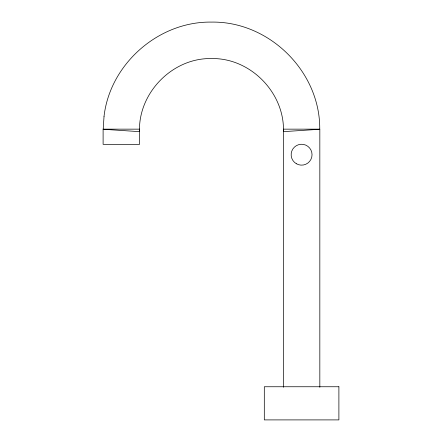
<?xml version="1.0" encoding="UTF-8"?>
<svg xmlns="http://www.w3.org/2000/svg" width="442" height="442" viewBox="0 0 442 442"><rect width="100%" height="100%" fill="white"/><g stroke="black" fill="none" stroke-linecap="round" stroke-linejoin="round"><path stroke-width="0.66" d="M319.831 387.291L319.831 129.152L283.366 129.152L283.366 387.291M104.036 116.318L103.19 129.268L139.495 131.65C138.208 92.809 172.551 57.72 211.469 58.565C250.387 57.72 284.731 92.809 283.444 131.65L319.748 129.268C320.29 71.538 269.134 21.1 211.469 22.1C158.672 21.26 110.097 63.858 104.036 116.318M139.578 129.152L103.108 129.152L103.108 144.341L139.578 144.341L139.578 129.152M338.892 386.75L264.305 386.75L264.305 419.9L338.892 419.9L338.892 386.75M296.372 163.744A10.442 10.442 0 0 0 312.041 154.7A10.442 10.442 0 0 0 296.372 145.656A10.442 10.442 0 0 0 296.372 163.744"/></g></svg>
